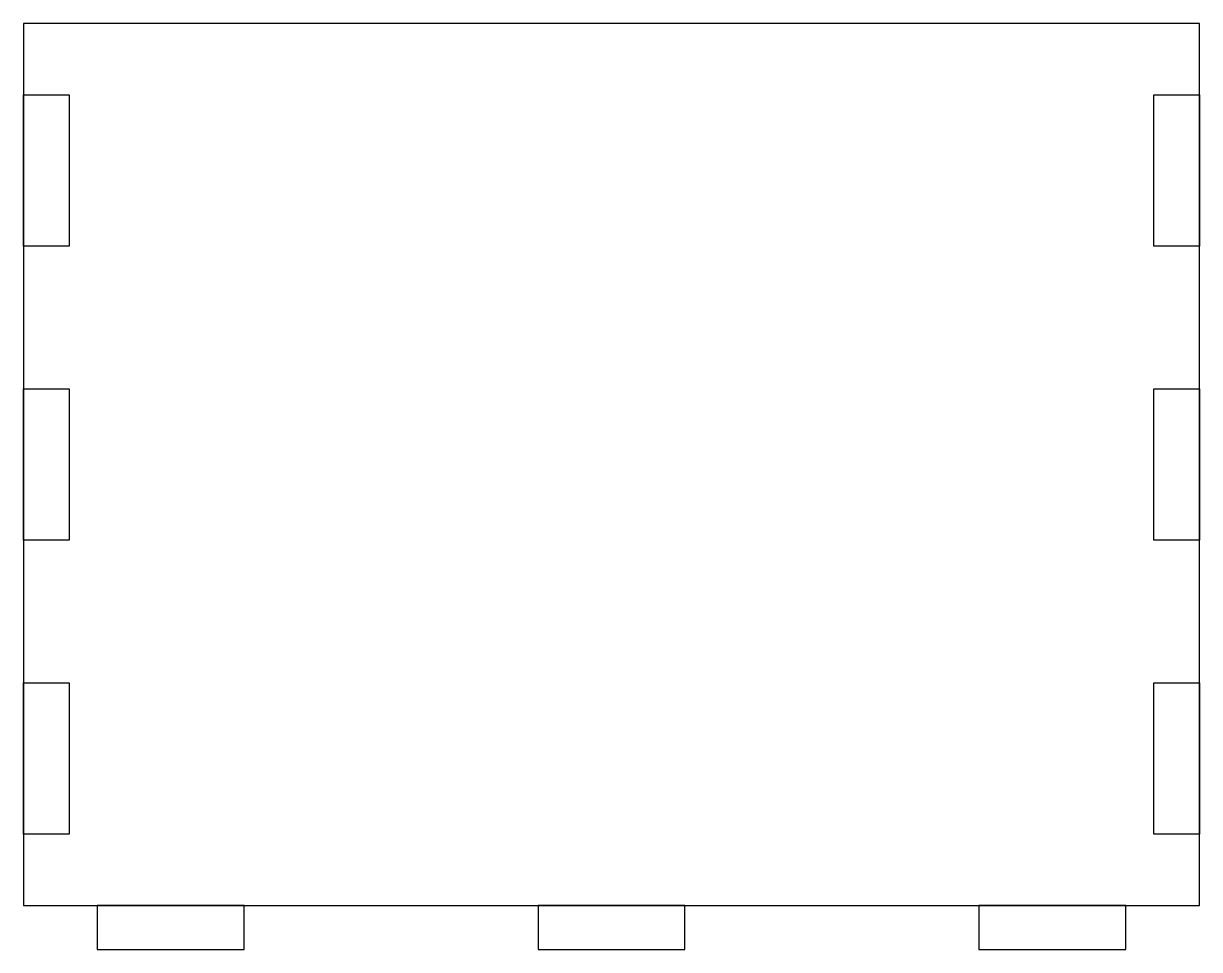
# Model space of a CAD drawing. Header units: metres. Extents: x 0 to 80, y -3 to 60.
import ezdxf

# ---------------------------------------------------------------- set-up
doc = ezdxf.new("R2010")
doc.units = ezdxf.units.M

msp = doc.modelspace()

# ---------------------------------------------------------------- linework, layer by layer
for points in [[(0, 0), (80, 0), (80, 60), (0, 60)], [(0, 44.85), (0, 55.15), (3.1, 55.15), (3.1, 44.85)], [(76.9, 44.85), (76.9, 55.15), (80, 55.15), (80, 44.85)], [(0, 24.85), (0, 35.15), (3.1, 35.15), (3.1, 24.85)], [(76.9, 24.85), (76.9, 35.15), (80, 35.15), (80, 24.85)], [(0, 4.85), (0, 15.15), (3.1, 15.15), (3.1, 4.85)], [(76.9, 4.85), (76.9, 15.15), (80, 15.15), (80, 4.85)], [(5, 0), (5, -3), (15, -3), (15, 0)], [(35, 0), (35, -3), (45, -3), (45, 0)], [(65, 0), (65, -3), (75, -3), (75, 0)]]:
    msp.add_lwpolyline(points, close=True)

doc.saveas('drawing.dxf')
